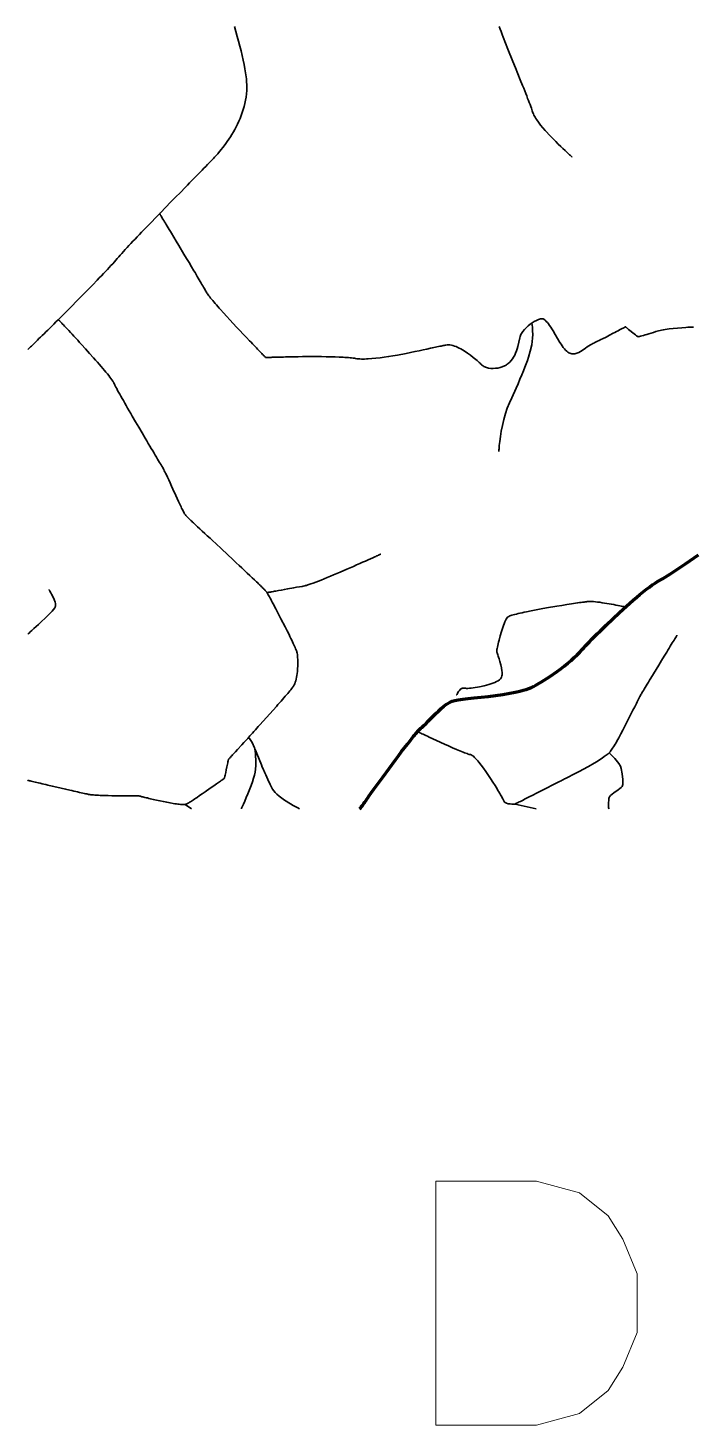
# Model space of a CAD drawing. Header units: inches. Extents: x -107 to 376, y -240 to 294.
# Drawn here: x -106.5 to -19.9, y -197.5 to -15.7 of the extents above; entities that cross this region are included whole.
import ezdxf

# ---------------------------------------------------------------- set-up
doc = ezdxf.new("R2010")
doc.units = ezdxf.units.IN
doc.header["$MEASUREMENT"] = 0
doc.layers.add('Routes 1', color=7, linetype='Continuous')
doc.layers.add('Routes 4', color=7, linetype='Continuous')

msp = doc.modelspace()

# ---------------------------------------------------------------- linework, layer by layer
at = {"color": 7, "lineweight": 0}
msp.add_lwpolyline([(-53.36, -197.51), (-53.36, -165.76), (-40.26, -165.76), (-34.64, -167.29), (-30.9, -170.27), (-29.03, -173.32), (-27.16, -177.83), (-27.16, -185.45), (-29.03, -189.96), (-30.9, -193.01), (-34.64, -195.99), (-40.26, -197.51), (-53.36, -197.51)], dxfattribs=at)
at = {"layer": 'Routes 1', "color": 7, "lineweight": 158, "true_color": 0xffffff}
msp.add_lwpolyline([(-63.24, -117.3), (-63.23, -117.29), (-63.21, -117.26), (-63.17, -117.21), (-63.13, -117.15), (-63.07, -117.06), (-63, -116.96), (-62.92, -116.85), (-62.82, -116.72), (-62.72, -116.57), (-62.61, -116.42), (-62.48, -116.24), (-62.35, -116.06), (-62.21, -115.87), (-62.07, -115.66), (-61.75, -115.22), (-61.41, -114.75), (-61.04, -114.24), (-60.66, -113.71), (-60.26, -113.17), (-58.62, -110.93), (-58.21, -110.39), (-57.81, -109.86), (-57.43, -109.35), (-57.06, -108.87), (-56.71, -108.43), (-56.39, -108.03), (-56.24, -107.84), (-56.1, -107.67), (-55.96, -107.51), (-55.84, -107.36), (-55.72, -107.23), (-55.61, -107.11), (-55.52, -107.01), (-55.43, -106.92), (-55.36, -106.85), (-55.29, -106.8), (-55.17, -106.7), (-54.91, -106.47), (-54.63, -106.21), (-54.34, -105.9), (-54.03, -105.58), (-53.36, -104.9), (-53.02, -104.57), (-52.66, -104.24), (-52.31, -103.95), (-51.95, -103.68), (-51.58, -103.46), (-51.4, -103.37), (-51.23, -103.29), (-51.05, -103.23), (-50.87, -103.18), (-50.67, -103.14), (-50.43, -103.11), (-50.15, -103.07), (-49.85, -103.03), (-49.51, -102.99), (-49.14, -102.95), (-48.76, -102.91), (-48.35, -102.86), (-47.92, -102.82), (-47.47, -102.77), (-46.55, -102.66), (-45.6, -102.54), (-44.65, -102.4), (-43.72, -102.25), (-43.26, -102.16), (-42.82, -102.07), (-42.4, -101.97), (-41.99, -101.86), (-41.61, -101.75), (-41.25, -101.63), (-40.92, -101.5), (-40.62, -101.37), (-40.35, -101.22), (-40.1, -101.07), (-39.58, -100.76), (-38.57, -100.11), (-37.57, -99.42), (-37.09, -99.07), (-36.63, -98.71), (-36.18, -98.34), (-35.75, -97.98), (-35.34, -97.61), (-34.96, -97.25), (-34.6, -96.89), (-34.27, -96.53), (-34.09, -96.33), (-33.87, -96.1), (-33.62, -95.84), (-33.35, -95.55), (-33.04, -95.23), (-32.71, -94.89), (-32.36, -94.54), (-31.98, -94.17), (-31.59, -93.78), (-31.18, -93.38), (-30.33, -92.57), (-29.45, -91.74), (-28.55, -90.92), (-27.65, -90.13), (-27.21, -89.75), (-26.78, -89.39), (-26.36, -89.05), (-25.95, -88.73), (-25.55, -88.43), (-25.18, -88.16), (-24.82, -87.92), (-24.48, -87.71), (-23.85, -87.35), (-23.52, -87.15), (-23.17, -86.94), (-22.8, -86.71), (-22.43, -86.46), (-22.04, -86.21), (-21.65, -85.94), (-20.84, -85.39), (-19.18, -84.23)], dxfattribs=at)
at = {"layer": 'Routes 4', "color": 7, "lineweight": 35, "true_color": 0xffffff}
for points in [[(-106.45, -57.5), (-106.44, -57.49), (-106.41, -57.46), (-106.36, -57.42), (-106.3, -57.35), (-106.22, -57.27), (-106.12, -57.18), (-106, -57.07), (-105.87, -56.94), (-105.73, -56.8), (-105.57, -56.64), (-105.4, -56.48), (-105.21, -56.3), (-105.02, -56.1), (-104.81, -55.9), (-104.59, -55.68), (-104.36, -55.46), (-104.12, -55.22), (-103.87, -54.98), (-103.62, -54.73), (-103.35, -54.46), (-103.08, -54.2), (-102.8, -53.92), (-102.52, -53.64), (-102.23, -53.35), (-101.64, -52.77), (-101.04, -52.16), (-99.82, -50.93), (-99.2, -50.31), (-98.6, -49.7), (-98.01, -49.09), (-97.44, -48.49), (-97.16, -48.2), (-96.88, -47.92), (-96.62, -47.64), (-96.36, -47.36), (-96.11, -47.09), (-95.87, -46.83), (-95.64, -46.58), (-95.41, -46.34), (-95.2, -46.1), (-95, -45.88), (-94.82, -45.67), (-94.63, -45.46), (-94.44, -45.23), (-94.23, -45), (-94.01, -44.76), (-93.78, -44.51), (-93.55, -44.25), (-93.3, -43.98), (-93.04, -43.71), (-92.78, -43.43), (-92.5, -43.14), (-92.23, -42.84), (-91.94, -42.54), (-91.65, -42.23), (-91.05, -41.61), (-90.43, -40.97), (-89.8, -40.32), (-89.16, -39.66), (-87.88, -38.34), (-87.24, -37.69), (-86.61, -37.06), (-86, -36.43), (-85.7, -36.12), (-85.41, -35.82), (-85.12, -35.53), (-84.84, -35.24), (-84.56, -34.96), (-84.29, -34.69), (-84.03, -34.42), (-83.78, -34.16), (-83.54, -33.91), (-83.31, -33.67), (-83.09, -33.44), (-82.88, -33.22), (-82.68, -33.02), (-82.49, -32.82), (-82.31, -32.63), (-82.15, -32.46), (-82, -32.3), (-81.87, -32.16), (-81.75, -32.03), (-81.65, -31.91), (-81.46, -31.7), (-81.28, -31.47), (-81.09, -31.23), (-80.89, -30.98), (-80.7, -30.71), (-80.5, -30.43), (-80.3, -30.14), (-80.1, -29.84), (-79.91, -29.52), (-79.71, -29.2), (-79.53, -28.86), (-79.35, -28.52), (-79.17, -28.16), (-79, -27.8), (-78.84, -27.43), (-78.69, -27.05), (-78.55, -26.66), (-78.42, -26.27), (-78.31, -25.87), (-78.21, -25.47), (-78.13, -25.06), (-78.06, -24.65), (-78.01, -24.23), (-77.97, -23.81), (-77.96, -23.39), (-77.97, -22.96), (-77.98, -22.74), (-78, -22.51), (-78.02, -22.27), (-78.05, -22.03), (-78.08, -21.78), (-78.12, -21.52), (-78.16, -21.26), (-78.2, -20.99), (-78.31, -20.43), (-78.43, -19.85), (-78.56, -19.26), (-78.71, -18.65), (-78.86, -18.02), (-79.03, -17.39), (-79.2, -16.75), (-79.57, -15.45)], [(-35.63, -32.46), (-35.64, -32.45), (-35.66, -32.43), (-35.7, -32.4), (-35.74, -32.35), (-35.8, -32.3), (-35.88, -32.23), (-35.96, -32.16), (-36.06, -32.07), (-36.16, -31.97), (-36.27, -31.87), (-36.39, -31.76), (-36.52, -31.63), (-36.8, -31.37), (-37.1, -31.08), (-37.42, -30.77), (-37.75, -30.44), (-38.09, -30.09), (-38.43, -29.73), (-39.1, -29.01), (-39.42, -28.65), (-39.71, -28.29), (-39.98, -27.94), (-40.22, -27.61), (-40.33, -27.44), (-40.43, -27.29), (-40.51, -27.14), (-40.59, -26.99), (-40.65, -26.85), (-40.71, -26.72), (-40.75, -26.59), (-40.8, -26.45), (-40.85, -26.28), (-40.92, -26.08), (-41, -25.87), (-41.09, -25.64), (-41.19, -25.38), (-41.29, -25.11), (-41.4, -24.82), (-41.52, -24.51), (-41.65, -24.19), (-41.78, -23.86), (-41.92, -23.51), (-42.06, -23.15), (-42.36, -22.41), (-42.67, -21.63), (-42.99, -20.83), (-43.31, -20.03), (-43.96, -18.41), (-44.27, -17.63), (-44.58, -16.87), (-44.72, -16.5), (-44.86, -16.14), (-44.99, -15.8), (-45.12, -15.47)], [(-19.81, -54.59), (-20.05, -54.6), (-20.29, -54.61), (-20.55, -54.62), (-20.81, -54.64), (-21.35, -54.67), (-21.9, -54.72), (-22.45, -54.77), (-22.99, -54.83), (-23.25, -54.87), (-23.49, -54.91), (-23.73, -54.95), (-23.96, -54.99), (-24.17, -55.04), (-24.36, -55.09), (-24.54, -55.14), (-24.71, -55.19), (-25.03, -55.3), (-25.33, -55.39), (-25.61, -55.48), (-25.88, -55.55), (-26.12, -55.62), (-26.34, -55.68), (-26.53, -55.73), (-26.7, -55.77), (-26.84, -55.81), (-26.89, -55.82), (-26.94, -55.83), (-26.98, -55.84), (-27.01, -55.85), (-27.03, -55.85), (-27.04, -55.86), (-27.05, -55.86), (-27.06, -55.85), (-27.08, -55.83), (-27.12, -55.8), (-27.16, -55.76), (-27.22, -55.72), (-27.29, -55.67), (-27.36, -55.61), (-27.52, -55.48), (-27.7, -55.33), (-28.08, -55.03), (-28.26, -54.89), (-28.41, -54.77), (-28.48, -54.71), (-28.54, -54.66), (-28.59, -54.63), (-28.63, -54.6), (-28.65, -54.57), (-28.66, -54.56), (-28.67, -54.57), (-28.68, -54.57), (-28.71, -54.58), (-28.77, -54.62), (-28.86, -54.67), (-28.97, -54.73), (-29.11, -54.8), (-29.27, -54.88), (-29.44, -54.97), (-29.63, -55.07), (-29.83, -55.18), (-30.05, -55.29), (-30.27, -55.4), (-30.73, -55.64), (-31.2, -55.89), (-31.66, -56.12), (-31.88, -56.23), (-32.1, -56.34), (-32.3, -56.44), (-32.48, -56.53), (-32.65, -56.62), (-32.8, -56.69), (-32.93, -56.75), (-33.04, -56.8), (-33.24, -56.9), (-33.44, -57.02), (-33.64, -57.17), (-33.85, -57.32), (-34.29, -57.64), (-34.52, -57.78), (-34.75, -57.9), (-35, -58), (-35.12, -58.03), (-35.24, -58.06), (-35.37, -58.07), (-35.5, -58.07), (-35.63, -58.06), (-35.77, -58.04), (-35.9, -58), (-36.04, -57.95), (-36.18, -57.86), (-36.32, -57.75), (-36.46, -57.61), (-36.61, -57.44), (-36.76, -57.25), (-36.9, -57.04), (-37.05, -56.82), (-37.2, -56.59), (-37.5, -56.09), (-37.8, -55.58), (-38.1, -55.07), (-38.25, -54.83), (-38.4, -54.6), (-38.54, -54.38), (-38.68, -54.18), (-38.83, -54), (-38.97, -53.85), (-39.1, -53.71), (-39.24, -53.61), (-39.3, -53.57), (-39.37, -53.54), (-39.43, -53.51), (-39.5, -53.5), (-39.56, -53.5), (-39.62, -53.5), (-39.74, -53.53), (-39.87, -53.57), (-40, -53.61), (-40.27, -53.73), (-40.54, -53.87), (-40.82, -54.04), (-41.09, -54.23), (-41.35, -54.45), (-41.6, -54.67), (-41.82, -54.92), (-42.02, -55.17), (-42.11, -55.3), (-42.19, -55.44), (-42.27, -55.57), (-42.33, -55.71), (-42.38, -55.84), (-42.43, -55.98), (-42.55, -56.54), (-42.69, -57.12), (-42.77, -57.41), (-42.87, -57.69), (-42.97, -57.97), (-43.09, -58.24), (-43.23, -58.5), (-43.38, -58.74), (-43.54, -58.96), (-43.73, -59.17), (-43.94, -59.35), (-44.05, -59.43), (-44.17, -59.51), (-44.29, -59.58), (-44.42, -59.65), (-44.7, -59.76), (-44.99, -59.85), (-45.29, -59.92), (-45.59, -59.96), (-45.89, -59.98), (-46.19, -59.97), (-46.48, -59.93), (-46.61, -59.9), (-46.74, -59.87), (-46.87, -59.82), (-46.99, -59.77), (-47.1, -59.72), (-47.21, -59.65), (-47.3, -59.58), (-47.39, -59.5), (-47.48, -59.41), (-47.59, -59.31), (-47.71, -59.2), (-47.84, -59.08), (-47.98, -58.96), (-48.14, -58.82), (-48.31, -58.68), (-48.48, -58.54), (-48.86, -58.25), (-49.25, -57.97), (-49.67, -57.69), (-50.09, -57.44), (-50.3, -57.33), (-50.51, -57.23), (-50.72, -57.14), (-50.93, -57.06), (-51.13, -56.99), (-51.33, -56.94), (-51.52, -56.91), (-51.7, -56.9), (-51.87, -56.9), (-52.05, -56.93), (-52.15, -56.95), (-52.26, -56.97), (-52.39, -56.99), (-52.53, -57.02), (-52.68, -57.06), (-52.85, -57.09), (-53.02, -57.13), (-53.21, -57.17), (-53.4, -57.21), (-53.61, -57.26), (-53.82, -57.31), (-54.05, -57.36), (-54.52, -57.46), (-55.01, -57.57), (-55.53, -57.68), (-56.07, -57.79), (-56.63, -57.9), (-57.2, -58.02), (-58.35, -58.23), (-58.93, -58.33), (-59.51, -58.43), (-60.07, -58.51), (-60.62, -58.58), (-61.16, -58.65), (-61.67, -58.7), (-62.16, -58.73), (-62.4, -58.74), (-62.62, -58.75), (-62.84, -58.75), (-63.05, -58.75), (-63.25, -58.74), (-63.44, -58.73), (-63.62, -58.71), (-63.79, -58.69), (-63.95, -58.66), (-64.12, -58.64), (-64.31, -58.61), (-64.51, -58.59), (-64.72, -58.57), (-64.94, -58.55), (-65.18, -58.54), (-65.42, -58.52), (-65.67, -58.51), (-65.93, -58.49), (-66.47, -58.47), (-67.04, -58.46), (-67.63, -58.45), (-68.24, -58.44), (-69.46, -58.43), (-70.69, -58.44), (-71.28, -58.45), (-71.86, -58.46), (-72.42, -58.47), (-72.94, -58.48), (-73.19, -58.49), (-73.43, -58.5), (-73.67, -58.5), (-73.89, -58.51), (-74.1, -58.51), (-74.29, -58.52), (-74.48, -58.53), (-74.65, -58.53), (-74.81, -58.54), (-74.95, -58.54), (-75.08, -58.55), (-75.19, -58.55), (-75.29, -58.55), (-75.37, -58.56), (-75.43, -58.56), (-75.47, -58.56), (-75.49, -58.56), (-75.5, -58.56), (-75.51, -58.55), (-75.54, -58.52), (-75.58, -58.47), (-75.64, -58.41), (-75.71, -58.34), (-75.8, -58.25), (-75.9, -58.15), (-76, -58.04), (-76.12, -57.91), (-76.26, -57.78), (-76.4, -57.63), (-76.55, -57.48), (-76.7, -57.31), (-76.87, -57.14), (-77.04, -56.96), (-77.23, -56.77), (-77.41, -56.57), (-77.61, -56.37), (-78.01, -55.95), (-78.42, -55.51), (-78.85, -55.06), (-79.28, -54.59), (-80.15, -53.66), (-80.57, -53.2), (-80.98, -52.75), (-81.38, -52.32), (-81.56, -52.11), (-81.75, -51.9), (-81.92, -51.7), (-82.09, -51.51), (-82.25, -51.32), (-82.4, -51.15), (-82.54, -50.98), (-82.67, -50.82), (-82.79, -50.66), (-82.9, -50.52), (-83, -50.39), (-83.09, -50.27), (-83.16, -50.17), (-83.22, -50.07), (-83.26, -49.99), (-83.31, -49.9), (-83.37, -49.8), (-83.44, -49.67), (-83.52, -49.54), (-83.6, -49.39), (-83.7, -49.22), (-83.8, -49.05), (-83.91, -48.86), (-84.03, -48.66), (-84.15, -48.45), (-84.28, -48.23), (-84.42, -48), (-84.56, -47.76), (-84.7, -47.51), (-84.85, -47.26), (-85.16, -46.74), (-85.48, -46.2), (-85.81, -45.65), (-86.14, -45.09), (-86.81, -43.97), (-87.14, -43.42), (-87.46, -42.89), (-87.76, -42.39), (-87.91, -42.15), (-88.05, -41.91), (-88.18, -41.68), (-88.31, -41.47), (-88.44, -41.26), (-88.56, -41.06), (-88.67, -40.88), (-88.77, -40.71), (-88.87, -40.55), (-88.96, -40.4), (-89.03, -40.27), (-89.1, -40.15), (-89.17, -40.05), (-89.22, -39.97), (-89.26, -39.9), (-89.29, -39.85), (-89.3, -39.82), (-89.31, -39.81)], [(-102.39, -53.71), (-102.39, -53.71), (-102.38, -53.72), (-102.37, -53.74), (-102.34, -53.76), (-102.32, -53.79), (-102.28, -53.83), (-102.25, -53.87), (-102.2, -53.91), (-102.15, -53.96), (-102.1, -54.02), (-102.04, -54.08), (-101.98, -54.15), (-101.84, -54.3), (-101.68, -54.47), (-101.51, -54.65), (-101.32, -54.85), (-101.12, -55.06), (-100.91, -55.29), (-100.69, -55.53), (-100.46, -55.78), (-100.22, -56.04), (-99.97, -56.31), (-99.72, -56.58), (-99.46, -56.86), (-98.94, -57.44), (-98.42, -58.02), (-97.9, -58.6), (-97.65, -58.88), (-97.4, -59.17), (-97.16, -59.44), (-96.93, -59.71), (-96.7, -59.97), (-96.49, -60.23), (-96.29, -60.47), (-96.11, -60.7), (-95.93, -60.91), (-95.78, -61.12), (-95.64, -61.3), (-95.51, -61.48), (-95.41, -61.63), (-95.37, -61.7), (-95.33, -61.76), (-95.29, -61.82), (-95.27, -61.87), (-95.22, -61.98), (-95.19, -62.03), (-95.16, -62.1), (-95.13, -62.17), (-95.09, -62.25), (-95, -62.42), (-94.9, -62.61), (-94.78, -62.83), (-94.65, -63.07), (-94.51, -63.32), (-94.36, -63.59), (-94.2, -63.87), (-94.03, -64.17), (-93.85, -64.49), (-93.67, -64.81), (-93.47, -65.14), (-93.28, -65.49), (-93.07, -65.83), (-92.87, -66.19), (-92.45, -66.91), (-92.02, -67.64), (-91.6, -68.36), (-91.18, -69.07), (-90.98, -69.42), (-90.78, -69.75), (-90.58, -70.08), (-90.39, -70.4), (-90.21, -70.7), (-90.04, -71), (-89.88, -71.27), (-89.72, -71.53), (-89.58, -71.77), (-89.44, -72), (-89.32, -72.2), (-89.21, -72.38), (-89.17, -72.47), (-89.12, -72.54), (-89.08, -72.61), (-89.04, -72.68), (-88.91, -72.89), (-88.84, -73.01), (-88.77, -73.14), (-88.7, -73.29), (-88.63, -73.43), (-88.55, -73.59), (-88.47, -73.76), (-88.3, -74.11), (-88.12, -74.49), (-87.94, -74.88), (-87.76, -75.28), (-87.57, -75.69), (-87.2, -76.51), (-87.02, -76.91), (-86.85, -77.29), (-86.68, -77.66), (-86.6, -77.83), (-86.52, -77.99), (-86.44, -78.15), (-86.37, -78.3), (-86.3, -78.44), (-86.23, -78.57), (-86.17, -78.69), (-86.11, -78.8), (-86.05, -78.89), (-86, -78.98), (-85.95, -79.05), (-85.91, -79.1), (-85.89, -79.13), (-85.85, -79.16), (-85.82, -79.2), (-85.77, -79.25), (-85.71, -79.3), (-85.65, -79.37), (-85.58, -79.44), (-85.5, -79.51), (-85.42, -79.59), (-85.32, -79.68), (-85.23, -79.77), (-85.12, -79.87), (-85.01, -79.98), (-84.89, -80.09), (-84.77, -80.21), (-84.64, -80.33), (-84.51, -80.45), (-84.37, -80.58), (-84.07, -80.86), (-83.76, -81.14), (-83.44, -81.45), (-83.1, -81.76), (-82.75, -82.09), (-82.39, -82.43), (-82.01, -82.77), (-81.26, -83.48), (-79.72, -84.91), (-79.34, -85.26), (-78.96, -85.61), (-78.6, -85.95), (-78.24, -86.29), (-77.9, -86.61), (-77.57, -86.92), (-77.25, -87.22), (-76.96, -87.51), (-76.68, -87.77), (-76.54, -87.9), (-76.42, -88.02), (-76.3, -88.14), (-76.18, -88.25), (-76.07, -88.36), (-75.97, -88.46), (-75.87, -88.56), (-75.78, -88.65), (-75.7, -88.73), (-75.63, -88.81), (-75.56, -88.88), (-75.5, -88.95), (-75.45, -89.01), (-75.4, -89.06), (-75.37, -89.1), (-75.34, -89.13), (-75.3, -89.19), (-75.27, -89.26), (-75.22, -89.34), (-75.16, -89.45), (-75.09, -89.57), (-75.02, -89.71), (-74.94, -89.86), (-74.84, -90.03), (-74.75, -90.22), (-74.64, -90.41), (-74.53, -90.62), (-74.42, -90.83), (-74.3, -91.06), (-74.17, -91.29), (-74.04, -91.54), (-73.78, -92.04), (-73.51, -92.56), (-72.97, -93.61), (-72.71, -94.13), (-72.46, -94.63), (-72.34, -94.87), (-72.22, -95.11), (-72.11, -95.34), (-72.01, -95.55), (-71.91, -95.76), (-71.82, -95.96), (-71.74, -96.14), (-71.67, -96.31), (-71.6, -96.47), (-71.54, -96.61), (-71.5, -96.74), (-71.46, -96.84), (-71.44, -96.93), (-71.42, -97.02), (-71.38, -97.2), (-71.36, -97.4), (-71.34, -97.62), (-71.32, -97.86), (-71.32, -98.1), (-71.32, -98.36), (-71.32, -98.62), (-71.35, -99.15), (-71.38, -99.41), (-71.41, -99.67), (-71.45, -99.93), (-71.49, -100.17), (-71.54, -100.41), (-71.59, -100.63), (-71.65, -100.83), (-71.72, -101.02), (-71.79, -101.18), (-71.87, -101.32), (-71.91, -101.38), (-71.97, -101.46), (-72.05, -101.56), (-72.14, -101.68), (-72.24, -101.81), (-72.36, -101.95), (-72.5, -102.11), (-72.64, -102.28), (-72.79, -102.46), (-72.96, -102.65), (-73.13, -102.85), (-73.31, -103.06), (-73.5, -103.27), (-73.7, -103.5), (-73.9, -103.73), (-74.11, -103.96), (-74.53, -104.44), (-74.97, -104.93), (-75.4, -105.42), (-75.84, -105.9), (-76.26, -106.37), (-76.46, -106.6), (-76.66, -106.82), (-76.85, -107.04), (-77.04, -107.25), (-77.22, -107.44), (-77.39, -107.63), (-77.55, -107.81), (-77.7, -107.98), (-77.84, -108.13), (-77.97, -108.27), (-78.08, -108.4), (-78.18, -108.51), (-78.27, -108.6), (-78.34, -108.68), (-78.61, -108.98), (-79.18, -109.6), (-79.45, -109.89), (-79.58, -110.03), (-79.7, -110.16), (-79.81, -110.29), (-79.92, -110.4), (-80.02, -110.51), (-80.1, -110.6), (-80.18, -110.68), (-80.24, -110.75), (-80.29, -110.8), (-80.32, -110.84), (-80.34, -110.86), (-80.35, -110.86), (-80.35, -110.88), (-80.35, -110.9), (-80.36, -110.93), (-80.37, -110.97), (-80.38, -111.01), (-80.39, -111.06), (-80.41, -111.18), (-80.44, -111.32), (-80.48, -111.48), (-80.52, -111.66), (-80.55, -111.84), (-80.63, -112.21), (-80.71, -112.58), (-80.75, -112.74), (-80.78, -112.9), (-80.81, -113.04), (-80.84, -113.15), (-80.85, -113.2), (-80.86, -113.24), (-80.86, -113.28), (-80.87, -113.3), (-80.87, -113.32), (-80.87, -113.33), (-80.88, -113.33), (-80.89, -113.34), (-80.92, -113.37), (-80.97, -113.4), (-81.03, -113.44), (-81.1, -113.49), (-81.19, -113.55), (-81.29, -113.62), (-81.39, -113.7), (-81.51, -113.78), (-81.63, -113.87), (-81.77, -113.96), (-81.91, -114.06), (-82.06, -114.17), (-82.37, -114.39), (-82.71, -114.62), (-83.4, -115.1), (-83.75, -115.34), (-84.1, -115.58), (-84.43, -115.81), (-84.59, -115.91), (-84.74, -116.02), (-84.89, -116.11), (-85.03, -116.21), (-85.17, -116.29), (-85.29, -116.37), (-85.41, -116.45), (-85.51, -116.51), (-85.61, -116.57), (-85.69, -116.62), (-85.76, -116.66), (-85.82, -116.69), (-85.89, -116.71), (-85.97, -116.73), (-86.07, -116.74), (-86.18, -116.74), (-86.31, -116.74), (-86.45, -116.73), (-86.61, -116.72), (-86.77, -116.7), (-86.95, -116.68), (-87.13, -116.66), (-87.33, -116.63), (-87.53, -116.6), (-87.94, -116.53), (-88.38, -116.45), (-88.82, -116.36), (-89.27, -116.26), (-89.7, -116.17), (-90.13, -116.07), (-90.33, -116.03), (-90.52, -115.98), (-90.71, -115.94), (-90.89, -115.89), (-91.06, -115.85), (-91.22, -115.81), (-91.36, -115.78), (-91.5, -115.75), (-91.62, -115.72), (-91.72, -115.69), (-91.81, -115.67), (-91.88, -115.65), (-91.94, -115.64), (-91.97, -115.63), (-91.99, -115.62), (-91.99, -115.62), (-92.02, -115.62), (-92.06, -115.62), (-92.13, -115.62), (-92.21, -115.62), (-92.31, -115.62), (-92.42, -115.62), (-92.55, -115.62), (-92.69, -115.62), (-92.84, -115.62), (-93.01, -115.62), (-93.19, -115.62), (-93.37, -115.62), (-93.57, -115.62), (-93.77, -115.61), (-94.19, -115.61), (-94.63, -115.6), (-95.54, -115.59), (-96, -115.58), (-96.44, -115.57), (-96.86, -115.55), (-97.06, -115.55), (-97.25, -115.54), (-97.43, -115.53), (-97.6, -115.52), (-97.76, -115.51), (-97.91, -115.5), (-98.05, -115.49), (-98.18, -115.48), (-98.28, -115.47), (-98.38, -115.45), (-98.46, -115.44), (-98.55, -115.42), (-98.67, -115.4), (-98.8, -115.37), (-98.96, -115.34), (-99.13, -115.3), (-99.32, -115.26), (-99.53, -115.21), (-99.75, -115.16), (-99.98, -115.11), (-100.22, -115.05), (-100.47, -114.99), (-100.74, -114.93), (-101.01, -114.87), (-101.56, -114.74), (-102.71, -114.48), (-103.28, -114.34), (-103.84, -114.21), (-104.11, -114.15), (-104.37, -114.09), (-104.62, -114.03), (-104.86, -113.97), (-105.09, -113.92), (-105.3, -113.87), (-105.5, -113.82), (-105.69, -113.78), (-105.86, -113.74), (-106.01, -113.7), (-106.14, -113.67), (-106.25, -113.64), (-106.33, -113.62), (-106.4, -113.61), (-106.44, -113.6), (-106.45, -113.6), (-106.45, -113.59)], [(-45.16, -70.79), (-45.15, -70.77), (-45.15, -70.7), (-45.14, -70.58), (-45.13, -70.43), (-45.11, -70.24), (-45.09, -70.01), (-45.06, -69.76), (-45.03, -69.48), (-44.94, -68.84), (-44.83, -68.14), (-44.69, -67.39), (-44.51, -66.62), (-44.3, -65.86), (-44.05, -65.13), (-43.76, -64.46), (-43.47, -63.81), (-42.91, -62.55), (-42.65, -61.96), (-42.41, -61.38), (-42.17, -60.83), (-41.96, -60.31), (-41.76, -59.82), (-41.59, -59.36), (-41.44, -58.93), (-41.31, -58.53), (-41.06, -57.73), (-40.87, -56.91), (-40.8, -56.48), (-40.76, -56.04), (-40.74, -55.58), (-40.75, -55.1), (-40.79, -54.6), (-40.87, -54.08)], [(-60.5, -84.14), (-60.51, -84.14), (-60.53, -84.15), (-60.56, -84.16), (-60.6, -84.18), (-60.65, -84.2), (-60.71, -84.23), (-60.79, -84.27), (-60.87, -84.3), (-60.96, -84.35), (-61.06, -84.39), (-61.17, -84.44), (-61.29, -84.5), (-61.56, -84.62), (-61.85, -84.75), (-62.17, -84.89), (-62.51, -85.05), (-62.88, -85.21), (-63.26, -85.38), (-63.66, -85.56), (-64.07, -85.74), (-64.92, -86.11), (-65.79, -86.49), (-66.66, -86.85), (-67.08, -87.03), (-67.49, -87.2), (-67.89, -87.37), (-68.28, -87.52), (-68.64, -87.67), (-68.99, -87.8), (-69.31, -87.92), (-69.61, -88.03), (-69.87, -88.12), (-70, -88.16), (-70.11, -88.19), (-70.21, -88.22), (-70.31, -88.25), (-70.39, -88.27), (-70.47, -88.28), (-70.61, -88.31), (-70.77, -88.34), (-71.11, -88.4), (-71.47, -88.46), (-71.86, -88.53), (-72.66, -88.68), (-73.06, -88.75), (-73.45, -88.82), (-73.83, -88.89), (-74.18, -88.96), (-74.34, -88.99), (-74.5, -89.01), (-74.64, -89.04), (-74.77, -89.06), (-74.89, -89.09), (-75, -89.11), (-75.09, -89.12), (-75.17, -89.14), (-75.23, -89.15), (-75.28, -89.16), (-75.31, -89.16), (-75.32, -89.16)], [(-103.72, -88.78), (-103.7, -88.8), (-103.67, -88.86), (-103.62, -88.94), (-103.55, -89.05), (-103.48, -89.18), (-103.39, -89.34), (-103.22, -89.68), (-103.05, -90.05), (-102.92, -90.42), (-102.88, -90.59), (-102.86, -90.75), (-102.86, -90.9), (-102.89, -91.02), (-102.92, -91.08), (-102.97, -91.15), (-103.11, -91.34), (-103.31, -91.56), (-103.55, -91.82), (-103.82, -92.1), (-104.12, -92.39), (-104.76, -93), (-105.08, -93.3), (-105.39, -93.58), (-105.67, -93.85), (-105.93, -94.08), (-106.14, -94.27), (-106.31, -94.42), (-106.37, -94.47), (-106.41, -94.51), (-106.44, -94.54), (-106.45, -94.55)], [(-28.67, -91.02), (-28.67, -91.02), (-28.69, -91.02), (-28.72, -91.01), (-28.76, -91), (-28.87, -90.98), (-29.02, -90.95), (-29.21, -90.91), (-29.42, -90.87), (-29.66, -90.82), (-29.92, -90.78), (-30.2, -90.72), (-30.49, -90.67), (-31.1, -90.56), (-31.72, -90.47), (-32.02, -90.42), (-32.31, -90.39), (-32.59, -90.35), (-32.84, -90.33), (-33.08, -90.31), (-33.29, -90.3), (-33.46, -90.31), (-33.54, -90.31), (-33.64, -90.32), (-33.76, -90.34), (-33.9, -90.35), (-34.06, -90.38), (-34.25, -90.4), (-34.45, -90.43), (-34.67, -90.46), (-34.91, -90.5), (-35.17, -90.54), (-35.43, -90.58), (-35.71, -90.62), (-36.01, -90.67), (-36.31, -90.71), (-36.94, -90.82), (-37.6, -90.93), (-38.96, -91.16), (-39.64, -91.28), (-40.3, -91.41), (-40.95, -91.53), (-41.55, -91.65), (-41.84, -91.71), (-42.12, -91.77), (-42.38, -91.83), (-42.63, -91.89), (-42.86, -91.95), (-43.08, -92), (-43.27, -92.05), (-43.45, -92.1), (-43.61, -92.15), (-43.74, -92.2), (-43.85, -92.25), (-43.94, -92.29), (-44, -92.33), (-44.03, -92.37), (-44.11, -92.47), (-44.19, -92.61), (-44.28, -92.78), (-44.36, -92.98), (-44.45, -93.2), (-44.54, -93.44), (-44.63, -93.7), (-44.8, -94.24), (-44.97, -94.8), (-45.11, -95.34), (-45.18, -95.59), (-45.24, -95.84), (-45.29, -96.06), (-45.34, -96.26), (-45.37, -96.43), (-45.4, -96.57), (-45.41, -96.68), (-45.42, -96.72), (-45.42, -96.75), (-45.41, -96.81), (-45.4, -96.89), (-45.37, -97), (-45.33, -97.12), (-45.29, -97.26), (-45.24, -97.42), (-45.19, -97.58), (-45.13, -97.76), (-45.02, -98.14), (-44.91, -98.54), (-44.81, -98.94), (-44.75, -99.33), (-44.73, -99.51), (-44.73, -99.69), (-44.73, -99.86), (-44.75, -100.01), (-44.79, -100.15), (-44.85, -100.27), (-44.94, -100.39), (-45.08, -100.51), (-45.25, -100.62), (-45.45, -100.73), (-45.67, -100.84), (-45.92, -100.94), (-46.19, -101.04), (-46.47, -101.13), (-47.05, -101.29), (-47.65, -101.42), (-47.94, -101.48), (-48.22, -101.52), (-48.49, -101.56), (-48.74, -101.59), (-48.97, -101.61), (-49.17, -101.62), (-49.35, -101.62), (-49.49, -101.61), (-49.6, -101.59), (-49.69, -101.58), (-49.78, -101.58), (-49.87, -101.6), (-49.95, -101.62), (-50.03, -101.66), (-50.17, -101.76), (-50.29, -101.88), (-50.39, -102.02), (-50.47, -102.16), (-50.54, -102.28), (-50.59, -102.39), (-50.6, -102.43), (-50.61, -102.46), (-50.62, -102.48), (-50.62, -102.48)], [(-21.96, -94.71), (-21.97, -94.73), (-21.99, -94.77), (-22.04, -94.84), (-22.09, -94.93), (-22.16, -95.04), (-22.25, -95.18), (-22.35, -95.34), (-22.45, -95.52), (-22.57, -95.71), (-22.7, -95.92), (-22.84, -96.14), (-22.99, -96.38), (-23.14, -96.63), (-23.3, -96.89), (-23.63, -97.44), (-23.98, -98.01), (-24.34, -98.59), (-24.69, -99.17), (-25.04, -99.75), (-25.38, -100.3), (-25.54, -100.56), (-25.69, -100.82), (-25.84, -101.06), (-25.98, -101.29), (-26.11, -101.51), (-26.23, -101.71), (-26.34, -101.89), (-26.44, -102.06), (-26.53, -102.21), (-26.6, -102.33), (-26.66, -102.44), (-26.73, -102.56), (-26.8, -102.69), (-26.88, -102.84), (-26.96, -103.01), (-27.05, -103.18), (-27.15, -103.38), (-27.25, -103.58), (-27.47, -104.01), (-27.71, -104.48), (-27.96, -104.98), (-28.22, -105.49), (-28.75, -106.54), (-29.02, -107.06), (-29.28, -107.56), (-29.54, -108.04), (-29.78, -108.48), (-29.9, -108.69), (-30.02, -108.89), (-30.13, -109.08), (-30.23, -109.25), (-30.34, -109.41), (-30.43, -109.55), (-30.52, -109.68), (-30.6, -109.79), (-30.68, -109.88), (-30.76, -109.96), (-30.94, -110.13), (-31.17, -110.31), (-31.43, -110.51), (-31.72, -110.71), (-32.03, -110.92), (-32.37, -111.13), (-32.73, -111.34), (-33.47, -111.77), (-34.22, -112.19), (-34.59, -112.39), (-34.96, -112.58), (-35.3, -112.76), (-35.63, -112.93), (-35.94, -113.08), (-36.21, -113.22), (-36.46, -113.35), (-36.59, -113.41), (-36.73, -113.48), (-36.89, -113.56), (-37.06, -113.65), (-37.25, -113.74), (-37.44, -113.84), (-37.86, -114.05), (-38.31, -114.28), (-38.79, -114.52), (-39.28, -114.77), (-40.26, -115.27), (-40.74, -115.51), (-41.19, -115.74), (-41.62, -115.96), (-41.82, -116.06), (-42, -116.16), (-42.18, -116.24), (-42.34, -116.33), (-42.49, -116.4), (-42.62, -116.47), (-42.74, -116.53), (-42.84, -116.58), (-42.92, -116.62), (-42.98, -116.65), (-43.02, -116.67), (-43.04, -116.68), (-43.05, -116.68), (-43.08, -116.68), (-43.13, -116.69), (-43.19, -116.69), (-43.27, -116.69), (-43.47, -116.68), (-43.69, -116.66), (-43.92, -116.63), (-44.14, -116.57), (-44.24, -116.53), (-44.33, -116.48), (-44.41, -116.42), (-44.48, -116.35), (-44.52, -116.28), (-44.54, -116.23), (-44.56, -116.18), (-44.6, -116.1), (-44.65, -116), (-44.71, -115.89), (-44.78, -115.76), (-44.86, -115.62), (-44.95, -115.46), (-45.04, -115.29), (-45.15, -115.1), (-45.27, -114.91), (-45.39, -114.71), (-45.65, -114.28), (-45.93, -113.83), (-46.23, -113.37), (-46.85, -112.46), (-47.16, -112.02), (-47.46, -111.61), (-47.76, -111.23), (-47.9, -111.06), (-48.04, -110.9), (-48.17, -110.76), (-48.3, -110.63), (-48.42, -110.51), (-48.53, -110.42), (-48.64, -110.34), (-48.74, -110.29), (-48.82, -110.25), (-48.91, -110.23), (-49.01, -110.21), (-49.13, -110.17), (-49.28, -110.12), (-49.43, -110.06), (-49.61, -110), (-49.8, -109.92), (-50, -109.84), (-50.22, -109.75), (-50.68, -109.56), (-51.17, -109.35), (-51.69, -109.12), (-52.21, -108.88), (-53.25, -108.41), (-53.75, -108.18), (-54.21, -107.96), (-54.43, -107.86), (-54.64, -107.77), (-54.83, -107.68), (-55, -107.59), (-55.17, -107.52), (-55.31, -107.45), (-55.44, -107.39), (-55.54, -107.34), (-55.63, -107.3), (-55.69, -107.27), (-55.73, -107.25), (-55.74, -107.25)], [(-78.67, -117.3), (-78.66, -117.28), (-78.64, -117.23), (-78.6, -117.14), (-78.55, -117.02), (-78.48, -116.88), (-78.41, -116.71), (-78.23, -116.31), (-78.03, -115.84), (-77.82, -115.34), (-77.4, -114.28), (-77.22, -113.78), (-77.07, -113.33), (-76.96, -112.94), (-76.89, -112.54), (-76.8, -111.71), (-76.8, -110.87), (-76.81, -110.48), (-76.84, -110.12), (-76.88, -109.8), (-76.93, -109.53), (-76.98, -109.33), (-77.03, -109.17), (-77.18, -108.85), (-77.37, -108.54), (-77.54, -108.27), (-77.62, -108.16), (-77.68, -108.08), (-77.72, -108.03), (-77.73, -108.01)], [(-76.99, -109.27), (-76.99, -109.29), (-76.97, -109.34), (-76.9, -109.51), (-76.79, -109.77), (-76.66, -110.09), (-76.36, -110.83), (-76.06, -111.56), (-75.94, -111.86), (-75.85, -112.09), (-75.79, -112.22), (-75.71, -112.39), (-75.62, -112.61), (-75.5, -112.88), (-75.23, -113.5), (-74.92, -114.15), (-74.6, -114.74), (-74.44, -114.98), (-74.27, -115.19), (-74.04, -115.41), (-73.75, -115.66), (-73.04, -116.16), (-72.28, -116.64), (-71.92, -116.85), (-71.59, -117.04), (-71.31, -117.19), (-71.08, -117.3)], [(-30.81, -110.01), (-30.75, -110.07), (-30.58, -110.23), (-30.34, -110.46), (-30.06, -110.75), (-29.52, -111.42), (-29.32, -111.76), (-29.22, -112.07), (-29.11, -112.73), (-29.02, -113.48), (-29.01, -113.83), (-29.03, -114.13), (-29.1, -114.38), (-29.22, -114.54), (-29.41, -114.67), (-29.64, -114.83), (-30.17, -115.2), (-30.42, -115.39), (-30.63, -115.57), (-30.76, -115.72), (-30.81, -115.83), (-30.82, -115.95), (-30.84, -116.12), (-30.88, -116.56), (-30.89, -117), (-30.87, -117.18), (-30.81, -117.3)], [(-85.15, -117.3), (-85.99, -116.74)], [(-40.3, -117.3), (-43.04, -116.68)]]:
    msp.add_lwpolyline(points, dxfattribs=at)

doc.saveas('drawing.dxf')
